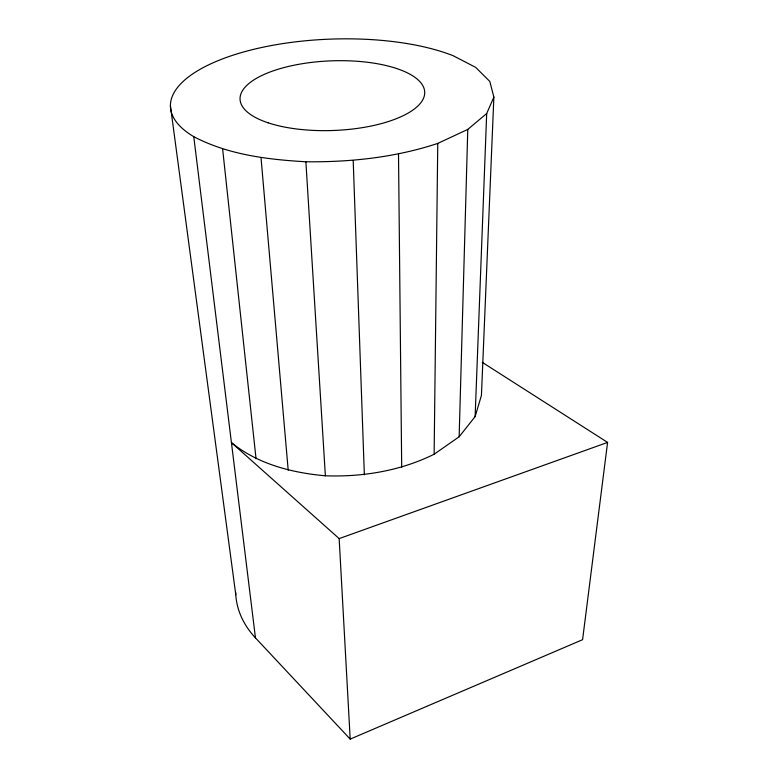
<?xml version="1.0" encoding="UTF-8"?>
<svg xmlns="http://www.w3.org/2000/svg" width="778" height="778" viewBox="0 0 778 778"><rect width="100%" height="100%" fill="white"/><g stroke="black" fill="none" stroke-linecap="round" stroke-linejoin="round"><path stroke-width="1.17" d="M350.197 739.1L339.159 538.6L231.436 442.633C258.043 464.184 291.867 472.781 325.369 475.796C362.772 477.089 400.407 470.923 434.134 454.226L437.761 143.415L467.782 129.411L486.688 113.52L493.874 97.124L489.8 81.418L475.669 67.375L453.136 55.705A161.882 61.297 -2.2 0 0 236.191 54.168A161.882 61.297 -2.2 0 0 193.771 136.675L255.466 637.892L350.197 739.1L582.586 639.691L607.589 442.41L482.292 362.354M434.134 454.226L459.146 436.769L467.782 129.411M459.146 436.769L475.125 416.6L486.688 113.52M493.874 97.124L481.436 395.419L475.125 416.6M339.159 538.6L607.589 442.41M193.771 136.675C228.304 154.783 267.496 159.548 305.89 161.775C350.489 162.252 395.273 157.477 437.761 143.415M170.411 105.72L235.783 594.752M222.644 149.113L256.05 458.806M261.029 157.808L288.2 470.262M305.89 161.775L325.369 475.796M353.193 160.521L364.357 474.794M398.511 154.161L401.691 467.345M255.466 637.892A119.005 86.202 -3.1 0 1 235.676 592.379M268.011 122.778A92.397 34.835 -2.2 0 0 421.88 101.276A92.397 34.835 -2.2 0 0 307.125 62.969A92.397 34.835 -2.2 0 0 268.011 122.778"/></g></svg>
